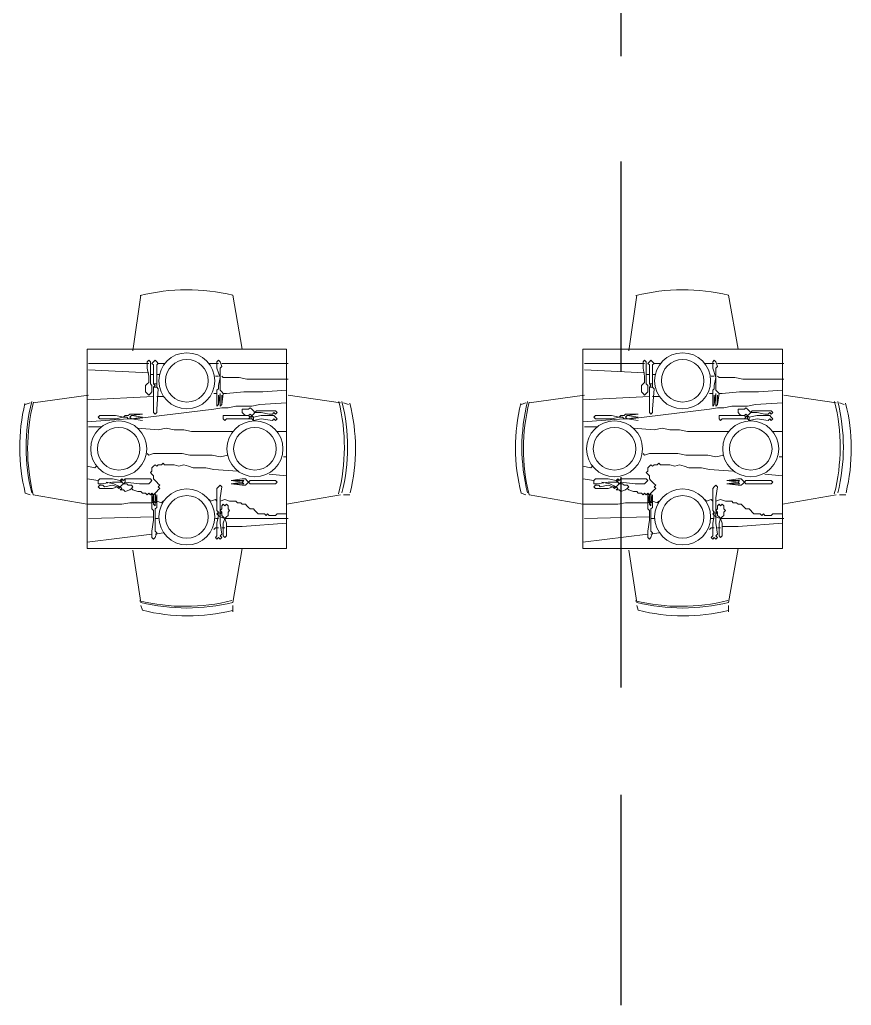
# Model space of a CAD drawing. Header units: millimetres. Extents: x 26027 to 581921, y 7230 to 233891.
# Drawn here: x 467930 to 470431, y 211014 to 213980 of the extents above; entities that cross this region are included whole.
import ezdxf

# ---------------------------------------------------------------- set-up
doc = ezdxf.new("R2010")
doc.units = ezdxf.units.MM
doc.header["$LTSCALE"] = 5
doc.layers.add('PDF2_Geometry', color=7, linetype='Continuous')
doc.layers.add('PDF_Geometry', color=7, linetype='Continuous', true_color=0x809a5e)

msp = doc.modelspace()

# ---------------------------------------------------------------- linework, layer by layer
at = {"layer": 'PDF2_Geometry', "lineweight": 5, "elevation": -2.4}
for points in [[(468291.9, 213149.8, -0.124036), (468570.5, 213150.7), (468599.1, 212988.7)], [(469783.5, 213149.8, -0.124036), (470062.1, 213150.7), (470090.7, 212988.7)], [(467971.1, 212828.9, 0.124036), (467970.2, 212550.4), (468132.1, 212521.8), (468151.2, 212521.8), (468179.8, 212521.8), (468208.4, 212521.8), (468237, 212521.8), (468260.8, 212526.5), (468289.4, 212526.5), (468308.4, 212526.5), (468327.5, 212526.5), (468332.2, 212531.3), (468337, 212526.5), (468341.8, 212531.3), (468356.1, 212526.5), (468360.8, 212531.3)], [(469462.7, 212828.9, 0.124036), (469461.8, 212550.4), (469623.7, 212521.8), (469642.8, 212521.8), (469671.4, 212521.8), (469700, 212521.8), (469728.6, 212521.8), (469752.4, 212526.5), (469781, 212526.5), (469800, 212526.5), (469819.1, 212526.5), (469823.8, 212531.3), (469828.6, 212526.5), (469833.4, 212531.3), (469847.7, 212526.5), (469852.4, 212531.3)], [(467945.2, 212825.5, 0.120122), (467946.3, 212555.1), (467960.6, 212550.4)], [(469436.8, 212825.5, 0.120122), (469437.9, 212555.1), (469452.2, 212550.4)], [(468599.1, 212388.4), (468570.5, 212226.4, -0.122576), (468294.1, 212226.4), (468270.3, 212383.6)], [(470090.7, 212388.4), (470062.1, 212226.4, -0.122576), (469785.7, 212226.4), (469761.9, 212383.6)], [(468569.3, 212201.5, -0.120122), (468298.9, 212202.6), (468294.1, 212216.9)], [(470060.9, 212201.5, -0.120122), (469790.5, 212202.6), (469785.7, 212216.9)]]:
    msp.add_lwpolyline(points, format="xyb", dxfattribs=at)
for points in [[(468270.3, 212983.9), (468294.1, 213150.7)], [(469761.9, 212983.9), (469785.7, 213150.7)], [(468318, 212955.3), (468318, 212955.3)], [(468318, 212955.3), (468318, 212955.3)], [(468322.7, 212950.6), (468322.7, 212950.6)], [(468332.2, 212874.3), (468332.2, 212836.2), (468332.2, 212798.1), (468337, 212793.4), (468341.8, 212798.1), (468341.8, 212807.6), (468346.5, 212869.6), (468341.8, 212874.3), (468332.2, 212874.3), (468337, 212879.1), (468332.2, 212883.9), (468332.2, 212912.5), (468332.2, 212941), (468327.5, 212945.8), (468332.2, 212950.6), (468337, 212955.3), (468341.8, 212950.6), (468346.5, 212945.8), (468341.8, 212941), (468341.8, 212912.5), (468341.8, 212883.9), (468341.8, 212874.3)], [(468332.2, 212950.6), (468332.2, 212950.6)], [(468341.8, 212950.6), (468341.8, 212950.6)], [(468341.8, 212950.6), (468341.8, 212950.6)], [(468527.6, 212955.3), (468527.6, 212955.3)], [(468532.4, 212950.6), (468527.6, 212955.3)], [(468532.4, 212950.6), (468532.4, 212950.6)], [(468532.4, 212950.6), (468532.4, 212950.6)], [(469809.6, 212955.3), (469809.6, 212955.3)], [(469809.6, 212955.3), (469809.6, 212955.3)], [(469814.3, 212950.6), (469814.3, 212950.6)], [(469823.8, 212874.3), (469823.8, 212836.2), (469823.8, 212798.1), (469828.6, 212793.4), (469833.4, 212798.1), (469833.4, 212807.6), (469838.1, 212869.6), (469833.4, 212874.3), (469823.8, 212874.3), (469828.6, 212879.1), (469823.8, 212883.9), (469823.8, 212912.5), (469823.8, 212941), (469819.1, 212945.8), (469823.8, 212950.6), (469828.6, 212955.3), (469833.4, 212950.6), (469838.1, 212945.8), (469833.4, 212941), (469833.4, 212912.5), (469833.4, 212883.9), (469833.4, 212874.3)], [(469823.8, 212950.6), (469823.8, 212950.6)], [(469833.4, 212950.6), (469833.4, 212950.6)], [(469833.4, 212950.6), (469833.4, 212950.6)], [(470019.2, 212955.3), (470019.2, 212955.3)], [(470023.9, 212950.6), (470019.2, 212955.3)], [(470023.9, 212950.6), (470023.9, 212950.6)], [(470023.9, 212950.6), (470023.9, 212950.6)], [(468318, 212945.8), (468136.9, 212945.8)], [(468318, 212917.2), (468136.9, 212926.8)], [(468327.5, 212945.8), (468327.5, 212945.8)], [(468365.6, 212945.8), (468346.5, 212945.8)], [(468527.6, 212945.8), (468499, 212945.8)], [(468737.2, 212945.8), (468537.1, 212945.8)], [(469809.6, 212945.8), (469628.5, 212945.8)], [(469809.6, 212917.2), (469628.5, 212926.8)], [(469819.1, 212945.8), (469819.1, 212945.8)], [(469857.2, 212945.8), (469838.1, 212945.8)], [(470019.2, 212945.8), (469990.6, 212945.8)], [(470228.8, 212945.8), (470028.7, 212945.8)], [(468318, 212888.6), (468318, 212888.6)], [(468318, 212888.6), (468318, 212888.6)], [(468332.2, 212912.5), (468322.7, 212912.5)], [(468322.7, 212893.4), (468322.7, 212893.4)], [(468351.3, 212912.5), (468341.8, 212912.5)], [(468527.6, 212907.7), (468518.1, 212907.7)], [(468737.2, 212898.2), (468613.3, 212898.2), (468589.5, 212902.9), (468560.9, 212902.9), (468541.9, 212902.9), (468537.1, 212907.7)], [(469809.6, 212888.6), (469809.6, 212888.6)], [(469809.6, 212888.6), (469809.6, 212888.6)], [(469823.8, 212912.5), (469814.3, 212912.5)], [(469814.3, 212893.4), (469814.3, 212893.4)], [(469842.9, 212912.5), (469833.4, 212912.5)], [(470019.2, 212907.7), (470009.7, 212907.7)], [(470228.8, 212898.2), (470104.9, 212898.2), (470081.1, 212902.9), (470052.5, 212902.9), (470033.5, 212902.9), (470028.7, 212907.7)], [(468313.2, 212883.9), (468313.2, 212883.9)], [(468322.7, 212883.9), (468322.7, 212883.9)], [(468322.7, 212883.9), (468322.7, 212883.9)], [(468327.5, 212879.1), (468327.5, 212879.1)], [(468341.8, 212883.9), (468332.2, 212883.9), (468341.8, 212883.9)], [(468332.2, 212883.9), (468332.2, 212883.9)], [(468332.2, 212874.3), (468332.2, 212874.3)], [(468341.8, 212883.9), (468341.8, 212883.9)], [(468341.8, 212874.3), (468341.8, 212874.3)], [(468522.8, 212864.8), (468522.8, 212864.8)], [(468527.6, 212869.6), (468527.6, 212869.6)], [(468532.4, 212874.3), (468532.4, 212874.3)], [(468537.1, 212860.1), (468537.1, 212860.1)], [(468732.5, 212864.8), (468661, 212860.1), (468603.8, 212860.1), (468551.4, 212855.3), (468541.9, 212855.3)], [(469804.8, 212883.9), (469804.8, 212883.9)], [(469814.3, 212883.9), (469814.3, 212883.9)], [(469814.3, 212883.9), (469814.3, 212883.9)], [(469819.1, 212879.1), (469819.1, 212879.1)], [(469833.4, 212883.9), (469823.8, 212883.9), (469833.4, 212883.9)], [(469823.8, 212883.9), (469823.8, 212883.9)], [(469823.8, 212874.3), (469823.8, 212874.3)], [(469833.4, 212883.9), (469833.4, 212883.9)], [(469833.4, 212874.3), (469833.4, 212874.3)], [(470014.4, 212864.8), (470014.4, 212864.8)], [(470019.2, 212869.6), (470019.2, 212869.6)], [(470023.9, 212874.3), (470023.9, 212874.3)], [(470028.7, 212860.1), (470028.7, 212860.1)], [(470224.1, 212864.8), (470152.6, 212860.1), (470095.4, 212860.1), (470043, 212855.3), (470033.5, 212855.3)], [(468136.9, 212850.5), (467970.2, 212826.7)], [(468332.2, 212845.8), (468132.1, 212836.2)], [(468313.2, 212855.3), (468313.2, 212855.3)], [(468322.7, 212855.3), (468322.7, 212855.3)], [(468360.8, 212845.8), (468341.8, 212845.8)], [(468522.8, 212855.3), (468513.3, 212855.3)], [(468527.6, 212850.5), (468527.6, 212850.5)], [(468532.4, 212855.3), (468532.4, 212855.3)], [(468532.4, 212855.3), (468532.4, 212855.3)], [(468537.1, 212850.5), (468537.1, 212850.5)], [(468894.4, 212826.7), (468737.2, 212850.5)], [(469628.5, 212850.5), (469461.8, 212826.7)], [(469823.8, 212845.8), (469623.7, 212836.2)], [(469804.8, 212855.3), (469804.8, 212855.3)], [(469814.3, 212855.3), (469814.3, 212855.3)], [(469852.4, 212845.8), (469833.4, 212845.8)], [(470014.4, 212855.3), (470004.9, 212855.3)], [(470019.2, 212850.5), (470019.2, 212850.5)], [(470023.9, 212855.3), (470023.9, 212855.3)], [(470023.9, 212855.3), (470023.9, 212855.3)], [(470028.7, 212850.5), (470028.7, 212850.5)], [(470386, 212826.7), (470228.8, 212850.5)], [(467960.6, 212826.7), (467946.3, 212821.9)], [(468732.5, 212826.7), (468651.5, 212821.9), (468627.6, 212817.2), (468599.1, 212817.2), (468580, 212817.2), (468556.2, 212812.4), (468537.1, 212812.4), (468513.3, 212807.6), (468275.1, 212779.1)], [(468527.6, 212821.9), (468527.6, 212821.9)], [(468537.1, 212821.9), (468537.1, 212821.9)], [(468599.1, 212807.6), (468599.1, 212807.6)], [(468632.4, 212802.9), (468632.4, 212802.9)], [(468632.4, 212802.9), (468632.4, 212802.9)], [(468699.1, 212802.9), (468699.1, 212802.9)], [(468699.1, 212802.9), (468699.1, 212802.9)], [(468918.3, 212821.9), (468904, 212826.7)], [(469452.2, 212826.7), (469437.9, 212821.9)], [(470224.1, 212826.7), (470143.1, 212821.9), (470119.2, 212817.2), (470090.7, 212817.2), (470071.6, 212817.2), (470047.8, 212812.4), (470028.7, 212812.4), (470004.9, 212807.6), (469766.7, 212779.1)], [(470019.2, 212821.9), (470019.2, 212821.9)], [(470028.7, 212821.9), (470028.7, 212821.9)], [(470090.7, 212807.6), (470090.7, 212807.6)], [(470124, 212802.9), (470124, 212802.9)], [(470124, 212802.9), (470124, 212802.9)], [(470190.7, 212802.9), (470190.7, 212802.9)], [(470190.7, 212802.9), (470190.7, 212802.9)], [(470409.9, 212821.9), (470395.6, 212826.7)], [(468256, 212779.1), (468132.1, 212769.5)], [(468165.5, 212783.8), (468165.5, 212783.8)], [(468165.5, 212783.8), (468165.5, 212783.8)], [(468165.5, 212783.8), (468165.5, 212783.8)], [(468170.3, 212788.6), (468170.3, 212788.6)], [(468251.3, 212783.8), (468251.3, 212783.8)], [(468256, 212788.6), (468256, 212788.6)], [(468256, 212779.1), (468256, 212779.1)], [(468265.5, 212788.6), (468265.5, 212788.6)], [(468265.5, 212779.1), (468265.5, 212779.1)], [(468298.9, 212793.4), (468298.9, 212793.4)], [(468298.9, 212783.8), (468298.9, 212783.8)], [(468298.9, 212783.8), (468298.9, 212783.8)], [(468298.9, 212774.3), (468298.9, 212774.3)], [(468332.2, 212798.1), (468332.2, 212798.1)], [(468341.8, 212798.1), (468341.8, 212798.1)], [(468622.9, 212783.8), (468618.1, 212788.6), (468580, 212788.6), (468541.9, 212788.6), (468541.9, 212779.1), (468546.6, 212774.3), (468551.4, 212779.1), (468618.1, 212779.1)], [(468541.9, 212788.6), (468541.9, 212788.6)], [(468541.9, 212779.1), (468541.9, 212779.1)], [(468599.1, 212798.1), (468599.1, 212798.1)], [(468618.1, 212779.1), (468618.1, 212779.1)], [(468627.6, 212779.1), (468632.4, 212774.3), (468656.2, 212779.1), (468689.6, 212774.3), (468694.3, 212779.1), (468699.1, 212774.3), (468703.9, 212779.1), (468699.1, 212783.8), (468694.3, 212788.6), (468656.2, 212788.6), (468632.4, 212783.8), (468627.6, 212788.6)], [(468627.6, 212788.6), (468627.6, 212788.6)], [(468627.6, 212779.1), (468627.6, 212779.1)], [(468632.4, 212793.4), (468632.4, 212793.4)], [(468632.4, 212774.3), (468632.4, 212783.8)], [(468637.2, 212798.1), (468637.2, 212798.1)], [(468694.3, 212788.6), (468694.3, 212788.6)], [(468694.3, 212788.6), (468694.3, 212788.6)], [(468699.1, 212783.8), (468699.1, 212783.8)], [(468699.1, 212774.3), (468699.1, 212774.3)], [(469747.6, 212779.1), (469623.7, 212769.5)], [(469657.1, 212783.8), (469657.1, 212783.8)], [(469657.1, 212783.8), (469657.1, 212783.8)], [(469657.1, 212783.8), (469657.1, 212783.8)], [(469661.9, 212788.6), (469661.9, 212788.6)], [(469742.9, 212783.8), (469742.9, 212783.8)], [(469747.6, 212788.6), (469747.6, 212788.6)], [(469747.6, 212779.1), (469747.6, 212779.1)], [(469757.1, 212788.6), (469757.1, 212788.6)], [(469757.1, 212779.1), (469757.1, 212779.1)], [(469790.5, 212793.4), (469790.5, 212793.4)], [(469790.5, 212783.8), (469790.5, 212783.8)], [(469790.5, 212783.8), (469790.5, 212783.8)], [(469790.5, 212774.3), (469790.5, 212774.3)], [(469823.8, 212798.1), (469823.8, 212798.1)], [(469833.4, 212798.1), (469833.4, 212798.1)], [(470114.5, 212783.8), (470109.7, 212788.6), (470071.6, 212788.6), (470033.5, 212788.6), (470033.5, 212779.1), (470038.2, 212774.3), (470043, 212779.1), (470109.7, 212779.1)], [(470033.5, 212788.6), (470033.5, 212788.6)], [(470033.5, 212779.1), (470033.5, 212779.1)], [(470090.7, 212798.1), (470090.7, 212798.1)], [(470109.7, 212779.1), (470109.7, 212779.1)], [(470119.2, 212779.1), (470124, 212774.3), (470147.8, 212779.1), (470181.2, 212774.3), (470185.9, 212779.1), (470190.7, 212774.3), (470195.5, 212779.1), (470190.7, 212783.8), (470185.9, 212788.6), (470147.8, 212788.6), (470124, 212783.8), (470119.2, 212788.6)], [(470119.2, 212788.6), (470119.2, 212788.6)], [(470119.2, 212779.1), (470119.2, 212779.1)], [(470124, 212793.4), (470124, 212793.4)], [(470124, 212774.3), (470124, 212783.8)], [(470128.8, 212798.1), (470128.8, 212798.1)], [(470185.9, 212788.6), (470185.9, 212788.6)], [(470185.9, 212788.6), (470185.9, 212788.6)], [(470190.7, 212783.8), (470190.7, 212783.8)], [(470190.7, 212774.3), (470190.7, 212774.3)], [(468175, 212755.2), (468136.9, 212755.2)], [(468570.5, 212740.9), (468541.9, 212740.9), (468503.8, 212740.9), (468475.2, 212740.9), (468446.6, 212740.9), (468422.8, 212745.7), (468394.2, 212745.7), (468370.4, 212750.5), (468346.5, 212745.7), (468284.6, 212750.5)], [(468732.5, 212740.9), (468703.9, 212740.9)], [(469666.6, 212755.2), (469628.5, 212755.2)], [(470062.1, 212740.9), (470033.5, 212740.9), (469995.4, 212740.9), (469966.8, 212740.9), (469938.2, 212740.9), (469914.4, 212745.7), (469885.8, 212745.7), (469862, 212750.5), (469838.1, 212745.7), (469776.2, 212750.5)], [(470224.1, 212740.9), (470195.5, 212740.9)], [(468556.2, 212669.5), (468532.4, 212664.7), (468508.5, 212669.5), (468489.5, 212669.5), (468460.9, 212669.5), (468441.8, 212669.5), (468418, 212674.2), (468399, 212674.2), (468379.9, 212674.2), (468360.8, 212674.2), (468351.3, 212674.2), (468332.2, 212674.2), (468318, 212669.5), (468313.2, 212674.2)], [(468732.5, 212664.7), (468722.9, 212664.7)], [(470047.8, 212669.5), (470023.9, 212664.7), (470000.1, 212669.5), (469981.1, 212669.5), (469952.5, 212669.5), (469933.4, 212669.5), (469909.6, 212674.2), (469890.5, 212674.2), (469871.5, 212674.2), (469852.4, 212674.2), (469842.9, 212674.2), (469823.8, 212674.2), (469809.6, 212669.5), (469804.8, 212674.2)], [(470224.1, 212664.7), (470214.5, 212664.7)], [(468160.7, 212636.1), (468156, 212631.4), (468132.1, 212636.1)], [(468584.8, 212621.8), (468513.3, 212626.6), (468489.5, 212631.4), (468470.4, 212631.4), (468451.4, 212631.4), (468437.1, 212636.1), (468422.8, 212640.9), (468408.5, 212636.1), (468394.2, 212640.9), (468384.7, 212640.9), (468375.1, 212640.9), (468365.6, 212640.9), (468360.8, 212645.7), (468356.1, 212640.9), (468346.5, 212640.9), (468341.8, 212636.1), (468337, 212640.9), (468332.2, 212636.1), (468327.5, 212631.4), (468327.5, 212621.8), (468322.7, 212617.1), (468327.5, 212612.3), (468332.2, 212607.5), (468332.2, 212598), (468337, 212593.2), (468341.8, 212588.5), (468346.5, 212583.7), (468351.3, 212579), (468346.5, 212574.2), (468351.3, 212569.4), (468346.5, 212564.7), (468341.8, 212559.9), (468337, 212555.1), (468332.2, 212550.4), (468327.5, 212555.1), (468322.7, 212550.4), (468318, 212555.1), (468313.2, 212550.4), (468308.4, 212555.1), (468298.9, 212555.1), (468294.1, 212559.9), (468284.6, 212559.9), (468270.3, 212564.7), (468265.5, 212569.4)], [(469652.3, 212636.1), (469647.6, 212631.4), (469623.7, 212636.1)], [(470076.4, 212621.8), (470004.9, 212626.6), (469981.1, 212631.4), (469962, 212631.4), (469943, 212631.4), (469928.7, 212636.1), (469914.4, 212640.9), (469900.1, 212636.1), (469885.8, 212640.9), (469876.3, 212640.9), (469866.7, 212640.9), (469857.2, 212640.9), (469852.4, 212645.7), (469847.7, 212640.9), (469838.1, 212640.9), (469833.4, 212636.1), (469828.6, 212640.9), (469823.8, 212636.1), (469819.1, 212631.4), (469819.1, 212621.8), (469814.3, 212617.1), (469819.1, 212612.3), (469823.8, 212607.5), (469823.8, 212598), (469828.6, 212593.2), (469833.4, 212588.5), (469838.1, 212583.7), (469842.9, 212579), (469838.1, 212574.2), (469842.9, 212569.4), (469838.1, 212564.7), (469833.4, 212559.9), (469828.6, 212555.1), (469823.8, 212550.4), (469819.1, 212555.1), (469814.3, 212550.4), (469809.6, 212555.1), (469804.8, 212550.4), (469800, 212555.1), (469790.5, 212555.1), (469785.7, 212559.9), (469776.2, 212559.9), (469761.9, 212564.7), (469757.1, 212569.4)], [(468165.5, 212593.2), (468132.1, 212598)], [(468170.3, 212598), (468170.3, 212598)], [(468170.3, 212598), (468170.3, 212598)], [(468232.2, 212593.2), (468237, 212588.5), (468237, 212598)], [(468246.5, 212588.5), (468289.4, 212583.7), (468318, 212583.7), (468322.7, 212588.5), (468327.5, 212593.2), (468322.7, 212598), (468313.2, 212598), (468246.5, 212598)], [(468246.5, 212598), (468246.5, 212598)], [(468565.7, 212593.2), (468565.7, 212593.2)], [(468565.7, 212593.2), (468565.7, 212593.2)], [(468613.3, 212593.2), (468613.3, 212593.2)], [(468732.5, 212607.5), (468680, 212612.3)], [(468699.1, 212593.2), (468699.1, 212593.2)], [(469657.1, 212593.2), (469623.7, 212598)], [(469661.9, 212598), (469661.9, 212598)], [(469661.9, 212598), (469661.9, 212598)], [(469723.8, 212593.2), (469728.6, 212588.5), (469728.6, 212598)], [(469738.1, 212588.5), (469781, 212583.7), (469809.6, 212583.7), (469814.3, 212588.5), (469819.1, 212593.2), (469814.3, 212598), (469804.8, 212598), (469738.1, 212598)], [(469738.1, 212598), (469738.1, 212598)], [(470057.3, 212593.2), (470057.3, 212593.2)], [(470057.3, 212593.2), (470057.3, 212593.2)], [(470104.9, 212593.2), (470104.9, 212593.2)], [(470224.1, 212607.5), (470171.6, 212612.3)], [(470190.7, 212593.2), (470190.7, 212593.2)], [(468165.5, 212583.7), (468165.5, 212583.7)], [(468165.5, 212583.7), (468165.5, 212583.7)], [(468165.5, 212574.2), (468165.5, 212574.2)], [(468165.5, 212574.2), (468165.5, 212574.2)], [(468170.3, 212569.4), (468170.3, 212569.4)], [(468175, 212583.7), (468175, 212583.7)], [(468232.2, 212574.2), (468213.1, 212583.7), (468189.3, 212588.5)], [(468232.2, 212574.2), (468232.2, 212574.2)], [(468232.2, 212574.2), (468232.2, 212574.2)], [(468237, 212588.5), (468237, 212588.5)], [(468237, 212579), (468237, 212579)], [(468241.7, 212564.7), (468241.7, 212564.7)], [(468246.5, 212588.5), (468246.5, 212588.5)], [(468260.8, 212564.7), (468260.8, 212564.7)], [(468265.5, 212579), (468265.5, 212579)], [(468322.7, 212588.5), (468322.7, 212588.5)], [(468537.1, 212498), (468532.4, 212502.7), (468537.1, 212507.5), (468537.1, 212517), (468541.9, 212521.8), (468546.6, 212517), (468551.4, 212521.8), (468556.2, 212517), (468556.2, 212507.5), (468560.9, 212502.7), (468556.2, 212498), (468556.2, 212488.4), (468551.4, 212483.7), (468546.6, 212478.9), (468551.4, 212464.6), (468551.4, 212436), (468551.4, 212426.5), (468546.6, 212421.7), (468541.9, 212426.5), (468541.9, 212436), (468541.9, 212464.6), (468546.6, 212478.9), (468541.9, 212483.7), (468537.1, 212488.4), (468537.1, 212498), (468532.4, 212502.7), (468532.4, 212540.8), (468537.1, 212574.2), (468532.4, 212579), (468527.6, 212574.2), (468522.8, 212569.4), (468522.8, 212502.7), (468527.6, 212498), (468537.1, 212498), (468532.4, 212493.2), (468532.4, 212483.7), (468532.4, 212464.6), (468537.1, 212431.3), (468532.4, 212426.5), (468537.1, 212421.7), (468532.4, 212417), (468527.6, 212421.7), (468522.8, 212417), (468518.1, 212421.7), (468522.8, 212426.5), (468522.8, 212464.6), (468527.6, 212488.4), (468522.8, 212493.2)], [(468527.6, 212574.2), (468527.6, 212574.2)], [(468532.4, 212579), (468532.4, 212579)], [(468565.7, 212583.7), (468565.7, 212583.7)], [(468565.7, 212583.7), (468565.7, 212583.7)], [(468599.1, 212588.5), (468599.1, 212588.5)], [(468599.1, 212588.5), (468599.1, 212588.5)], [(468613.3, 212583.7), (468613.3, 212583.7)], [(468699.1, 212583.7), (468699.1, 212583.7)], [(468703.9, 212588.5), (468703.9, 212588.5)], [(468703.9, 212588.5), (468703.9, 212588.5)], [(469657.1, 212583.7), (469657.1, 212583.7)], [(469657.1, 212583.7), (469657.1, 212583.7)], [(469657.1, 212574.2), (469657.1, 212574.2)], [(469657.1, 212574.2), (469657.1, 212574.2)], [(469661.9, 212569.4), (469661.9, 212569.4)], [(469666.6, 212583.7), (469666.6, 212583.7)], [(469723.8, 212574.2), (469704.7, 212583.7), (469680.9, 212588.5)], [(469723.8, 212574.2), (469723.8, 212574.2)], [(469723.8, 212574.2), (469723.8, 212574.2)], [(469728.6, 212588.5), (469728.6, 212588.5)], [(469728.6, 212579), (469728.6, 212579)], [(469733.3, 212564.7), (469733.3, 212564.7)], [(469738.1, 212588.5), (469738.1, 212588.5)], [(469752.4, 212564.7), (469752.4, 212564.7)], [(469757.1, 212579), (469757.1, 212579)], [(469814.3, 212588.5), (469814.3, 212588.5)], [(470028.7, 212498), (470023.9, 212502.7), (470028.7, 212507.5), (470028.7, 212517), (470033.5, 212521.8), (470038.2, 212517), (470043, 212521.8), (470047.8, 212517), (470047.8, 212507.5), (470052.5, 212502.7), (470047.8, 212498), (470047.8, 212488.4), (470043, 212483.7), (470038.2, 212478.9), (470043, 212464.6), (470043, 212436), (470043, 212426.5), (470038.2, 212421.7), (470033.5, 212426.5), (470033.5, 212436), (470033.5, 212464.6), (470038.2, 212478.9), (470033.5, 212483.7), (470028.7, 212488.4), (470028.7, 212498), (470023.9, 212502.7), (470023.9, 212540.8), (470028.7, 212574.2), (470023.9, 212579), (470019.2, 212574.2), (470014.4, 212569.4), (470014.4, 212502.7), (470019.2, 212498), (470028.7, 212498), (470023.9, 212493.2), (470023.9, 212483.7), (470023.9, 212464.6), (470028.7, 212431.3), (470023.9, 212426.5), (470028.7, 212421.7), (470023.9, 212417), (470019.2, 212421.7), (470014.4, 212417), (470009.7, 212421.7), (470014.4, 212426.5), (470014.4, 212464.6), (470019.2, 212488.4), (470014.4, 212493.2)], [(470019.2, 212574.2), (470019.2, 212574.2)], [(470023.9, 212579), (470023.9, 212579)], [(470057.3, 212583.7), (470057.3, 212583.7)], [(470057.3, 212583.7), (470057.3, 212583.7)], [(470090.7, 212588.5), (470090.7, 212588.5)], [(470090.7, 212588.5), (470090.7, 212588.5)], [(470104.9, 212583.7), (470104.9, 212583.7)], [(470190.7, 212583.7), (470190.7, 212583.7)], [(470195.5, 212588.5), (470195.5, 212588.5)], [(470195.5, 212588.5), (470195.5, 212588.5)], [(468332.2, 212417), (468327.5, 212421.7), (468327.5, 212431.3), (468327.5, 212440.8), (468332.2, 212474.1), (468332.2, 212493.2), (468332.2, 212502.7), (468327.5, 212507.5), (468327.5, 212517), (468327.5, 212555.1), (468332.2, 212521.8), (468332.2, 212550.4), (468332.2, 212521.8), (468337, 212517), (468337, 212555.1), (468341.8, 212521.8), (468341.8, 212550.4), (468341.8, 212521.8), (468341.8, 212512.3), (468337, 212507.5), (468337, 212498), (468337, 212469.4), (468337, 212440.8), (468341.8, 212436), (468337, 212421.7), (468332.2, 212417), (468337, 212421.7)], [(468327.5, 212555.1), (468327.5, 212555.1)], [(468332.2, 212550.4), (468332.2, 212550.4)], [(468337, 212555.1), (468337, 212555.1)], [(468341.8, 212550.4), (468341.8, 212550.4)], [(468499, 212536.1), (468503.8, 212531.3), (468518.1, 212536.1), (468522.8, 212531.3)], [(468532.4, 212531.3), (468546.6, 212536.1), (468560.9, 212531.3), (468570.5, 212531.3), (468580, 212531.3), (468584.8, 212526.5), (468594.3, 212526.5), (468599.1, 212521.8), (468608.6, 212521.8), (468613.3, 212517), (468618.1, 212512.3), (468622.9, 212507.5), (468632.4, 212507.5), (468637.2, 212502.7), (468641.9, 212498), (468646.7, 212493.2), (468656.2, 212493.2), (468665.8, 212493.2), (468670.5, 212488.4), (468675.3, 212493.2), (468680, 212488.4), (468689.6, 212488.4), (468699.1, 212488.4), (468703.9, 212493.2), (468732.5, 212493.2)], [(468732.5, 212521.8), (468894.4, 212550.4)], [(468904, 212550.4), (468923, 212550.4)], [(469823.8, 212417), (469819.1, 212421.7), (469819.1, 212431.3), (469819.1, 212440.8), (469823.8, 212474.1), (469823.8, 212493.2), (469823.8, 212502.7), (469819.1, 212507.5), (469819.1, 212517), (469819.1, 212555.1), (469823.8, 212521.8), (469823.8, 212550.4), (469823.8, 212521.8), (469828.6, 212517), (469828.6, 212555.1), (469833.4, 212521.8), (469833.4, 212550.4), (469833.4, 212521.8), (469833.4, 212512.3), (469828.6, 212507.5), (469828.6, 212498), (469828.6, 212469.4), (469828.6, 212440.8), (469833.4, 212436), (469828.6, 212421.7), (469823.8, 212417), (469828.6, 212421.7)], [(469819.1, 212555.1), (469819.1, 212555.1)], [(469823.8, 212550.4), (469823.8, 212550.4)], [(469828.6, 212555.1), (469828.6, 212555.1)], [(469833.4, 212550.4), (469833.4, 212550.4)], [(469990.6, 212536.1), (469995.4, 212531.3), (470009.7, 212536.1), (470014.4, 212531.3)], [(470023.9, 212531.3), (470038.2, 212536.1), (470052.5, 212531.3), (470062.1, 212531.3), (470071.6, 212531.3), (470076.4, 212526.5), (470085.9, 212526.5), (470090.7, 212521.8), (470100.2, 212521.8), (470104.9, 212517), (470109.7, 212512.3), (470114.5, 212507.5), (470124, 212507.5), (470128.8, 212502.7), (470133.5, 212498), (470138.3, 212493.2), (470147.8, 212493.2), (470157.4, 212493.2), (470162.1, 212488.4), (470166.9, 212493.2), (470171.6, 212488.4), (470181.2, 212488.4), (470190.7, 212488.4), (470195.5, 212493.2), (470224.1, 212493.2)], [(470224.1, 212521.8), (470386, 212550.4)], [(470395.6, 212550.4), (470414.6, 212550.4)], [(468327.5, 212507.5), (468327.5, 212507.5)], [(468332.2, 212521.8), (468332.2, 212521.8)], [(468332.2, 212502.7), (468332.2, 212502.7)], [(468337, 212517), (468337, 212517)], [(468341.8, 212521.8), (468341.8, 212521.8)], [(468341.8, 212512.3), (468341.8, 212512.3)], [(469819.1, 212507.5), (469819.1, 212507.5)], [(469823.8, 212521.8), (469823.8, 212521.8)], [(469823.8, 212502.7), (469823.8, 212502.7)], [(469828.6, 212517), (469828.6, 212517)], [(469833.4, 212521.8), (469833.4, 212521.8)], [(469833.4, 212512.3), (469833.4, 212512.3)], [(468332.2, 212483.7), (468136.9, 212478.9)], [(468337, 212498), (468337, 212498)], [(468346.5, 212478.9), (468337, 212478.9)], [(468527.6, 212478.9), (468518.1, 212478.9)], [(468532.4, 212493.2), (468522.8, 212493.2), (468527.6, 212498)], [(468522.8, 212493.2), (468522.8, 212493.2)], [(468737.2, 212478.9), (468546.6, 212478.9), (468532.4, 212483.7), (468527.6, 212488.4)], [(468532.4, 212493.2), (468532.4, 212493.2)], [(468537.1, 212488.4), (468537.1, 212488.4)], [(468541.9, 212483.7), (468541.9, 212483.7)], [(468541.9, 212483.7), (468541.9, 212483.7)], [(468551.4, 212483.7), (468551.4, 212483.7)], [(468551.4, 212483.7), (468551.4, 212483.7)], [(468556.2, 212488.4), (468556.2, 212488.4)], [(469823.8, 212483.7), (469628.5, 212478.9)], [(469828.6, 212498), (469828.6, 212498)], [(469838.1, 212478.9), (469828.6, 212478.9)], [(470019.2, 212478.9), (470009.7, 212478.9)], [(470023.9, 212493.2), (470014.4, 212493.2), (470019.2, 212498)], [(470014.4, 212493.2), (470014.4, 212493.2)], [(470228.8, 212478.9), (470038.2, 212478.9), (470023.9, 212483.7), (470019.2, 212488.4)], [(470023.9, 212493.2), (470023.9, 212493.2)], [(470028.7, 212488.4), (470028.7, 212488.4)], [(470033.5, 212483.7), (470033.5, 212483.7)], [(470033.5, 212483.7), (470033.5, 212483.7)], [(470043, 212483.7), (470043, 212483.7)], [(470043, 212483.7), (470043, 212483.7)], [(470047.8, 212488.4), (470047.8, 212488.4)], [(468527.6, 212450.3), (468518.1, 212450.3), (468513.3, 212445.6)], [(468546.6, 212450.3), (468537.1, 212450.3)], [(468732.5, 212464.6), (468599.1, 212455.1), (468570.5, 212455.1), (468551.4, 212455.1)], [(470019.2, 212450.3), (470009.7, 212450.3), (470004.9, 212445.6)], [(470038.2, 212450.3), (470028.7, 212450.3)], [(470224.1, 212464.6), (470090.7, 212455.1), (470062.1, 212455.1), (470043, 212455.1)], [(468327.5, 212431.3), (468132.1, 212407.4)], [(468332.2, 212417), (468332.2, 212417)], [(468360.8, 212436), (468337, 212431.3)], [(468337, 212421.7), (468337, 212421.7)], [(468337, 212421.7), (468337, 212421.7)], [(468522.8, 212426.5), (468522.8, 212426.5)], [(468537.1, 212421.7), (468537.1, 212421.7)], [(468546.6, 212421.7), (468546.6, 212421.7)], [(468546.6, 212421.7), (468546.6, 212421.7)], [(468546.6, 212421.7), (468546.6, 212421.7)], [(468546.6, 212421.7), (468546.6, 212421.7)], [(468546.6, 212421.7), (468546.6, 212421.7)], [(469819.1, 212431.3), (469623.7, 212407.4)], [(469823.8, 212417), (469823.8, 212417)], [(469852.4, 212436), (469828.6, 212431.3)], [(469828.6, 212421.7), (469828.6, 212421.7)], [(469828.6, 212421.7), (469828.6, 212421.7)], [(470014.4, 212426.5), (470014.4, 212426.5)], [(470028.7, 212421.7), (470028.7, 212421.7)], [(470038.2, 212421.7), (470038.2, 212421.7)], [(470038.2, 212421.7), (470038.2, 212421.7)], [(470038.2, 212421.7), (470038.2, 212421.7)], [(470038.2, 212421.7), (470038.2, 212421.7)], [(470038.2, 212421.7), (470038.2, 212421.7)], [(468570.5, 212216.9), (468570.5, 212197.8)], [(470062.1, 212216.9), (470062.1, 212197.8)]]:
    msp.add_lwpolyline(points, dxfattribs=at)
for points in [[(468132.1, 212988.7), (468132.1, 212388.4), (468732.5, 212388.4), (468732.5, 212988.7)], [(469623.7, 212988.7), (469623.7, 212388.4), (470224.1, 212388.4), (470224.1, 212988.7)], [(468308.4, 212879.1), (468313.2, 212883.9), (468318, 212888.6), (468318, 212898.2), (468318, 212907.7), (468313.2, 212931.5), (468313.2, 212941), (468313.2, 212950.6), (468318, 212955.3), (468322.7, 212950.6), (468322.7, 212941), (468322.7, 212931.5), (468322.7, 212912.5), (468322.7, 212893.4), (468322.7, 212883.9), (468327.5, 212879.1), (468327.5, 212869.6), (468327.5, 212860.1), (468322.7, 212855.3), (468318, 212850.5), (468313.2, 212855.3), (468308.4, 212860.1), (468308.4, 212869.6)], [(468527.6, 212850.5), (468527.6, 212821.9), (468522.8, 212817.2), (468522.8, 212855.3), (468522.8, 212864.8), (468527.6, 212869.6), (468527.6, 212879.1), (468532.4, 212902.9), (468522.8, 212931.5), (468522.8, 212941), (468522.8, 212950.6), (468527.6, 212955.3), (468532.4, 212950.6), (468537.1, 212936.3), (468532.4, 212931.5), (468532.4, 212902.9), (468532.4, 212874.3), (468532.4, 212864.8), (468537.1, 212860.1), (468541.9, 212855.3), (468537.1, 212821.9), (468537.1, 212850.5), (468537.1, 212821.9), (468532.4, 212817.2), (468532.4, 212855.3), (468527.6, 212821.9)], [(469800, 212879.1), (469804.8, 212883.9), (469809.6, 212888.6), (469809.6, 212898.2), (469809.6, 212907.7), (469804.8, 212931.5), (469804.8, 212941), (469804.8, 212950.6), (469809.6, 212955.3), (469814.3, 212950.6), (469814.3, 212941), (469814.3, 212931.5), (469814.3, 212912.5), (469814.3, 212893.4), (469814.3, 212883.9), (469819.1, 212879.1), (469819.1, 212869.6), (469819.1, 212860.1), (469814.3, 212855.3), (469809.6, 212850.5), (469804.8, 212855.3), (469800, 212860.1), (469800, 212869.6)], [(470019.2, 212850.5), (470019.2, 212821.9), (470014.4, 212817.2), (470014.4, 212855.3), (470014.4, 212864.8), (470019.2, 212869.6), (470019.2, 212879.1), (470023.9, 212902.9), (470014.4, 212931.5), (470014.4, 212941), (470014.4, 212950.6), (470019.2, 212955.3), (470023.9, 212950.6), (470028.7, 212936.3), (470023.9, 212931.5), (470023.9, 212902.9), (470023.9, 212874.3), (470023.9, 212864.8), (470028.7, 212860.1), (470033.5, 212855.3), (470028.7, 212821.9), (470028.7, 212850.5), (470028.7, 212821.9), (470023.9, 212817.2), (470023.9, 212855.3), (470019.2, 212821.9)], [(468622.9, 212812.4), (468627.6, 212807.6), (468632.4, 212802.9), (468637.2, 212798.1), (468641.9, 212802.9), (468661, 212802.9), (468680, 212802.9), (468689.6, 212802.9), (468699.1, 212802.9), (468703.9, 212798.1), (468699.1, 212793.4), (468694.3, 212798.1), (468689.6, 212793.4), (468680, 212793.4), (468656.2, 212798.1), (468646.7, 212798.1), (468637.2, 212798.1), (468632.4, 212793.4), (468627.6, 212788.6), (468622.9, 212793.4), (468618.1, 212788.6), (468608.6, 212788.6), (468603.8, 212793.4), (468599.1, 212798.1), (468599.1, 212807.6), (468608.6, 212807.6), (468618.1, 212807.6)], [(470114.5, 212812.4), (470119.2, 212807.6), (470124, 212802.9), (470128.8, 212798.1), (470133.5, 212802.9), (470152.6, 212802.9), (470171.6, 212802.9), (470181.2, 212802.9), (470190.7, 212802.9), (470195.5, 212798.1), (470190.7, 212793.4), (470185.9, 212798.1), (470181.2, 212793.4), (470171.6, 212793.4), (470147.8, 212798.1), (470138.3, 212798.1), (470128.8, 212798.1), (470124, 212793.4), (470119.2, 212788.6), (470114.5, 212793.4), (470109.7, 212788.6), (470100.2, 212788.6), (470095.4, 212793.4), (470090.7, 212798.1), (470090.7, 212807.6), (470100.2, 212807.6), (470109.7, 212807.6)], [(468165.5, 212783.8), (468170.3, 212788.6), (468179.8, 212788.6), (468189.3, 212788.6), (468217.9, 212788.6), (468241.7, 212783.8), (468217.9, 212779.1), (468189.3, 212779.1), (468179.8, 212779.1), (468170.3, 212779.1)], [(468256, 212779.1), (468251.3, 212783.8), (468241.7, 212783.8), (468246.5, 212788.6), (468256, 212788.6), (468260.8, 212793.4), (468270.3, 212793.4), (468298.9, 212793.4), (468265.5, 212788.6), (468298.9, 212783.8), (468265.5, 212779.1), (468298.9, 212774.3), (468265.5, 212779.1)], [(468265.5, 212779.1), (468298.9, 212783.8), (468265.5, 212788.6), (468260.8, 212783.8)], [(468627.6, 212779.1), (468618.1, 212779.1), (468622.9, 212783.8), (468627.6, 212788.6)], [(469657.1, 212783.8), (469661.9, 212788.6), (469671.4, 212788.6), (469680.9, 212788.6), (469709.5, 212788.6), (469733.3, 212783.8), (469709.5, 212779.1), (469680.9, 212779.1), (469671.4, 212779.1), (469661.9, 212779.1)], [(469747.6, 212779.1), (469742.9, 212783.8), (469733.3, 212783.8), (469738.1, 212788.6), (469747.6, 212788.6), (469752.4, 212793.4), (469761.9, 212793.4), (469790.5, 212793.4), (469757.1, 212788.6), (469790.5, 212783.8), (469757.1, 212779.1), (469790.5, 212774.3), (469757.1, 212779.1)], [(469757.1, 212779.1), (469790.5, 212783.8), (469757.1, 212788.6), (469752.4, 212783.8)], [(470119.2, 212779.1), (470109.7, 212779.1), (470114.5, 212783.8), (470119.2, 212788.6)], [(468241.7, 212593.2), (468246.5, 212598), (468246.5, 212588.5), (468241.7, 212583.7), (468237, 212588.5), (468208.4, 212588.5), (468175, 212583.7), (468165.5, 212583.7), (468165.5, 212593.2), (468170.3, 212598), (468179.8, 212598), (468208.4, 212598), (468232.2, 212593.2), (468237, 212598)], [(468613.3, 212593.2), (468618.1, 212588.5), (468613.3, 212583.7), (468608.6, 212579), (468599.1, 212579), (468565.7, 212583.7), (468599.1, 212588.5), (468565.7, 212593.2), (468599.1, 212598), (468608.6, 212598)], [(468603.8, 212593.2), (468599.1, 212588.5), (468565.7, 212593.2)], [(468699.1, 212593.2), (468703.9, 212588.5), (468699.1, 212583.7), (468689.6, 212583.7), (468680, 212583.7), (468651.5, 212583.7), (468622.9, 212583.7), (468618.1, 212588.5), (468622.9, 212593.2), (468651.5, 212593.2), (468680, 212593.2), (468689.6, 212593.2)], [(469733.3, 212593.2), (469738.1, 212598), (469738.1, 212588.5), (469733.3, 212583.7), (469728.6, 212588.5), (469700, 212588.5), (469666.6, 212583.7), (469657.1, 212583.7), (469657.1, 212593.2), (469661.9, 212598), (469671.4, 212598), (469700, 212598), (469723.8, 212593.2), (469728.6, 212598)], [(470104.9, 212593.2), (470109.7, 212588.5), (470104.9, 212583.7), (470100.2, 212579), (470090.7, 212579), (470057.3, 212583.7), (470090.7, 212588.5), (470057.3, 212593.2), (470090.7, 212598), (470100.2, 212598)], [(470095.4, 212593.2), (470090.7, 212588.5), (470057.3, 212593.2)], [(470190.7, 212593.2), (470195.5, 212588.5), (470190.7, 212583.7), (470181.2, 212583.7), (470171.6, 212583.7), (470143.1, 212583.7), (470114.5, 212583.7), (470109.7, 212588.5), (470114.5, 212593.2), (470143.1, 212593.2), (470171.6, 212593.2), (470181.2, 212593.2)], [(468246.5, 212559.9), (468241.7, 212564.7), (468232.2, 212564.7), (468237, 212569.4), (468232.2, 212574.2), (468227.4, 212569.4), (468222.7, 212574.2), (468208.4, 212569.4), (468189.3, 212569.4), (468179.8, 212569.4), (468170.3, 212569.4), (468165.5, 212574.2), (468170.3, 212579), (468179.8, 212579), (468184.6, 212574.2), (468208.4, 212579), (468222.7, 212574.2), (468232.2, 212574.2), (468237, 212579), (468241.7, 212583.7), (468251.3, 212583.7), (468256, 212579), (468265.5, 212579), (468270.3, 212574.2), (468265.5, 212569.4), (468260.8, 212564.7)], [(468565.7, 212583.7), (468603.8, 212583.7), (468599.1, 212588.5)], [(469738.1, 212559.9), (469733.3, 212564.7), (469723.8, 212564.7), (469728.6, 212569.4), (469723.8, 212574.2), (469719, 212569.4), (469714.3, 212574.2), (469700, 212569.4), (469680.9, 212569.4), (469671.4, 212569.4), (469661.9, 212569.4), (469657.1, 212574.2), (469661.9, 212579), (469671.4, 212579), (469676.2, 212574.2), (469700, 212579), (469714.3, 212574.2), (469723.8, 212574.2), (469728.6, 212579), (469733.3, 212583.7), (469742.9, 212583.7), (469747.6, 212579), (469757.1, 212579), (469761.9, 212574.2), (469757.1, 212569.4), (469752.4, 212564.7)], [(470057.3, 212583.7), (470095.4, 212583.7), (470090.7, 212588.5)]]:
    msp.add_lwpolyline(points, close=True, dxfattribs=at)
at = {"layer": 'PDF2_Geometry', "lineweight": 5}
for centre, radius in [((468432.3, 212893.4, -2.4), 84.3), ((469923.9, 212893.4, -2.4), 84.3), ((468432.3, 212893.4, -2.4), 64), ((469923.9, 212893.4, -2.4), 64), ((468227.4, 212688.5, -2.4), 84.3), ((468637.2, 212688.5, -2.4), 84.3), ((469719, 212688.5, -2.4), 84.3), ((470128.8, 212688.5, -2.4), 84.3), ((468227.4, 212688.6, -2.4), 64), ((468637.2, 212688.6, -2.4), 64), ((469719, 212688.6, -2.4), 64), ((470128.8, 212688.6, -2.4), 64), ((468432.3, 212483.6, -2.4), 84.3), ((469923.9, 212483.6, -2.4), 84.3), ((468432.3, 212483.7, -2.4), 64), ((469923.9, 212483.7, -2.4), 64)]:
    msp.add_circle(centre, radius, dxfattribs=at)
for centre, radius, start, end in [((468518.4, 212693.3, -2.4), 569.7, 166.0235, 193.9765), ((468337.4, 212693.3, -2.4), 568.9, 345.7114, 13.994), ((468346.2, 212693.3, -2.4), 569.7, 346.0235, 13.9765), ((470010, 212693.3, -2.4), 569.7, 166.0235, 193.9765), ((469829, 212693.3, -2.4), 568.9, 345.7114, 13.994), ((469837.8, 212693.3, -2.4), 569.7, 346.0235, 13.9765), ((468369.7, 212688.5, -2.4), 570, 346.5966, 13.97), ((469861.2, 212688.5, -2.4), 570, 346.5966, 13.97), ((468427.5, 212783.4, -2.4), 568.9, 256.006, 284.2886), ((469919.1, 212783.4, -2.4), 568.9, 256.006, 284.2886)]:
    msp.add_arc(centre, radius, start, end, dxfattribs=at)
at = {"layer": 'PDF_Geometry', "color": 244, "true_color": 0x981a1d, "elevation": -2.4}
for points in [[(469738.3, 214510.5), (469738.3, 213870.4)], [(469738.3, 213553.8), (469738.3, 212920.4)], [(469738.3, 212603.7), (469738.3, 211970.4)], [(469738.3, 211647), (469738.3, 211013.6)]]:
    msp.add_lwpolyline(points, dxfattribs=at)

doc.saveas('drawing.dxf')
